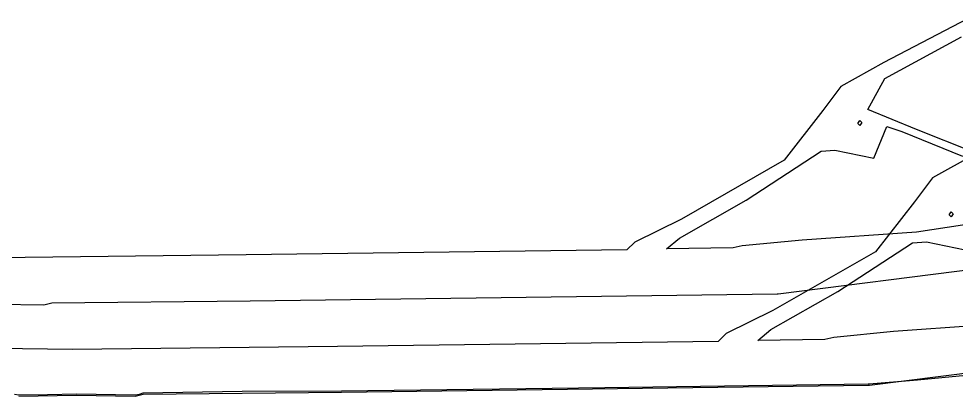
# Model space of a CAD drawing. Extents: x 0 to 208, y 1 to 205.
# Drawn here: x 20.72 to 27.96, y 0.93 to 3.84 of the extents above; entities that cross this region are included whole.
import ezdxf

# ---------------------------------------------------------------- set-up
doc = ezdxf.new("R2010")
doc.units = 0

msp = doc.modelspace()

# ---------------------------------------------------------------- linework, layer by layer
at = {"layer": 'Edge.Cuts'}
for p, q in [((27.6623, 1.05322), (28.0364, 1.08887)), ((25.2468, 0.992547), (27.2794, 1.02235)), ((27.2794, 1.02235), (27.287, 1.02235)), ((27.287, 1.02235), (27.6623, 1.05322)), ((20.6913, 0.94265), (20.7249, 0.937852)), ((20.9477, 0.938811), (21.1706, 0.945528)), ((21.1706, 0.945528), (21.6239, 0.937852)), ((21.6239, 0.937852), (21.6575, 0.94265)), ((21.6575, 0.94265), (21.6854, 0.953205)), ((21.6854, 0.953205), (22.4499, 0.96376)), ((22.4499, 0.96376), (23.2145, 0.968558)), ((23.2145, 0.968558), (25.2468, 0.992547)), ((20.7249, 0.937852), (20.9477, 0.938811))]:
    msp.add_line(p, q, dxfattribs=at)
at = {"layer": 'Layer 1'}
for p, q in [((28.046795, 3.838147), (27.400878, 3.499809)), ((27.408663, 3.376773), (28.000754, 3.699731)), ((27.400878, 3.499809), (27.07023, 3.315261)), ((27.277942, 3.138398), (27.408663, 3.376773)), ((27.07023, 3.315261), (26.931819, 3.130713)), ((26.931819, 3.130713), (26.631929, 2.746238)), ((27.654727, 2.984608), (27.277942, 3.138398)), ((27.201055, 3.030741), (27.216433, 3.05381)), ((27.216433, 3.053813), (27.231811, 3.038431)), ((27.216433, 3.05381), (27.216433, 3.053813)), ((27.216433, 3.015363), (27.201055, 3.030741)), ((27.231811, 3.038431), (27.216433, 3.015363)), ((27.32408, 2.761612), (27.424043, 3.007676)), ((27.424043, 3.007676), (27.539385, 2.969229)), ((27.539385, 2.969229), (28.008444, 2.776992)), ((28.093028, 2.80775), (27.654727, 2.984608)), ((26.916537, 2.815438), (27.02419, 2.823128)), ((27.02419, 2.823128), (27.32408, 2.761612)), ((26.339825, 2.438653), (26.916537, 2.815438)), ((26.631929, 2.746238), (25.839911, 2.292558)), ((25.824629, 2.146452), (26.339825, 2.438653)), ((25.839911, 2.292558), (25.478505, 2.1157)), ((28.369852, 2.300242), (27.654728, 2.192589)), ((27.654728, 2.192589), (26.770437, 2.131073)), ((25.478505, 2.1157), (25.416989, 2.054184)), ((25.724665, 2.061867), (25.824629, 2.146452)), ((26.770437, 2.131073), (26.309067, 2.084936)), ((25.416989, 2.054184), (22.479599, 2.015737)), ((26.239861, 2.069558), (25.724665, 2.061867)), ((26.309067, 2.084936), (26.239861, 2.069558)), ((26.5859, 1.71584), (29.56174, 2.092625)), ((22.479599, 2.015737), (20.434189, 1.992668)), ((22.510472, 1.662013), (26.578212, 1.715839)), ((26.578212, 1.715839), (26.5859, 1.71584)), ((20.465066, 1.638947), (20.918746, 1.631256)), ((20.918746, 1.631256), (20.980262, 1.646635)), ((20.980262, 1.646635), (22.510472, 1.662013))]:
    msp.add_line(p, q, dxfattribs=at)
at = {"layer": 'test'}
for p, q in [((28.106477, 2.794209), (27.775829, 2.609661)), ((27.775829, 2.609661), (27.637418, 2.425113)), ((27.637418, 2.425113), (27.337528, 2.040638)), ((27.906555, 2.325141), (27.921933, 2.34821)), ((27.921933, 2.309763), (27.906555, 2.325141)), ((27.921933, 2.348213), (27.937311, 2.332831)), ((27.921933, 2.34821), (27.921933, 2.348213)), ((27.937311, 2.332831), (27.921933, 2.309763)), ((27.045325, 1.733053), (27.622037, 2.109838)), ((27.622037, 2.109838), (27.72969, 2.117528)), ((27.72969, 2.117528), (28.02958, 2.056012)), ((27.337528, 2.040638), (26.54551, 1.586958)), ((26.530129, 1.440852), (27.045325, 1.733053)), ((26.54551, 1.586958), (26.184104, 1.4101)), ((28.360227, 1.486989), (27.475937, 1.425473)), ((26.184104, 1.4101), (26.122588, 1.348584)), ((26.430165, 1.356267), (26.530129, 1.440852)), ((27.014567, 1.379336), (26.945361, 1.363958)), ((27.475937, 1.425473), (27.014567, 1.379336)), ((27.2914, 1.01028), (30.26724, 1.387065)), ((21.139788, 1.287067), (15.0421, 1.364)), ((23.185198, 1.310136), (21.139788, 1.287067)), ((26.122588, 1.348584), (23.185198, 1.310136)), ((26.945361, 1.363958), (26.430165, 1.356267)), ((21.624246, 0.925696), (21.685762, 0.941075)), ((21.685762, 0.941075), (23.215972, 0.956453)), ((23.215972, 0.956453), (27.283712, 1.010279)), ((27.283712, 1.010279), (27.2914, 1.01028)), ((20.724576, 0.925696), (21.170566, 0.933387)), ((21.170566, 0.933387), (21.624246, 0.925696))]:
    msp.add_line(p, q, dxfattribs=at)

doc.saveas('drawing.dxf')
